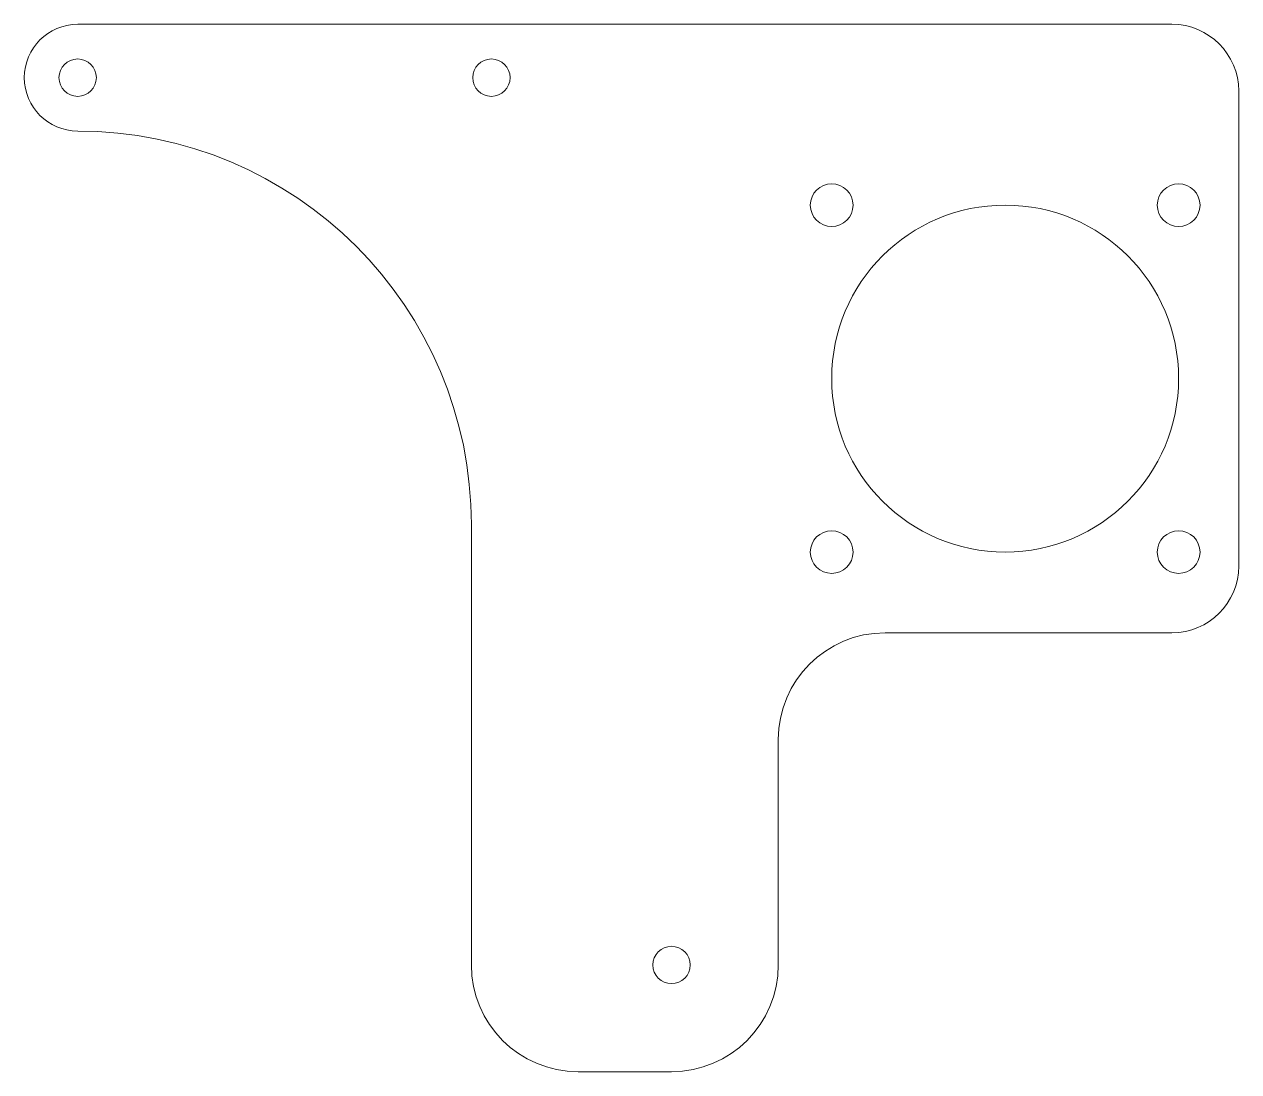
# Model space of a CAD drawing. Header units: millimetres. Extents: x -42 to 49, y -32.9 to 45.6.
import ezdxf

# ---------------------------------------------------------------- set-up
doc = ezdxf.new("R2010")
doc.units = ezdxf.units.MM

msp = doc.modelspace()

# ---------------------------------------------------------------- linework, layer by layer
at = {"color": 7, "linetype": 'Continuous', "lineweight": 15}
for p, q in [((44, 45.605), (-38, 45.605)), ((49, 5), (49, 40.605)), ((-8.5, 8.105), (-8.5, -24.895)), ((22.5, 0), (44, 0)), ((14.5, -24.895), (14.5, -8)), ((-0.5, -32.895), (6.5, -32.895))]:
    msp.add_line(p, q, dxfattribs=at)
for centre, radius in [((-38, 41.605), 1.4), ((-7, 41.605), 1.4), ((18.5, 32.0525), 1.6), ((44.5, 32.0525), 1.6), ((31.5, 19.0525), 13), ((18.5, 6.0525), 1.6), ((44.5, 6.0525), 1.6), ((6.5, -24.895), 1.4)]:
    msp.add_circle(centre, radius, dxfattribs=at)
for centre, radius, start, end in [((-38, 41.605), 4, 90, 270), ((44, 40.605), 5, 0, 90), ((-38, 8.105), 29.5, 0, 90), ((44, 5), 5, 270, 0), ((22.5, -8), 8, 90, 180), ((-0.5, -24.895), 8, 180, 270), ((6.5, -24.895), 8, 270, 0)]:
    msp.add_arc(centre, radius, start, end, dxfattribs=at)

doc.saveas('drawing.dxf')
